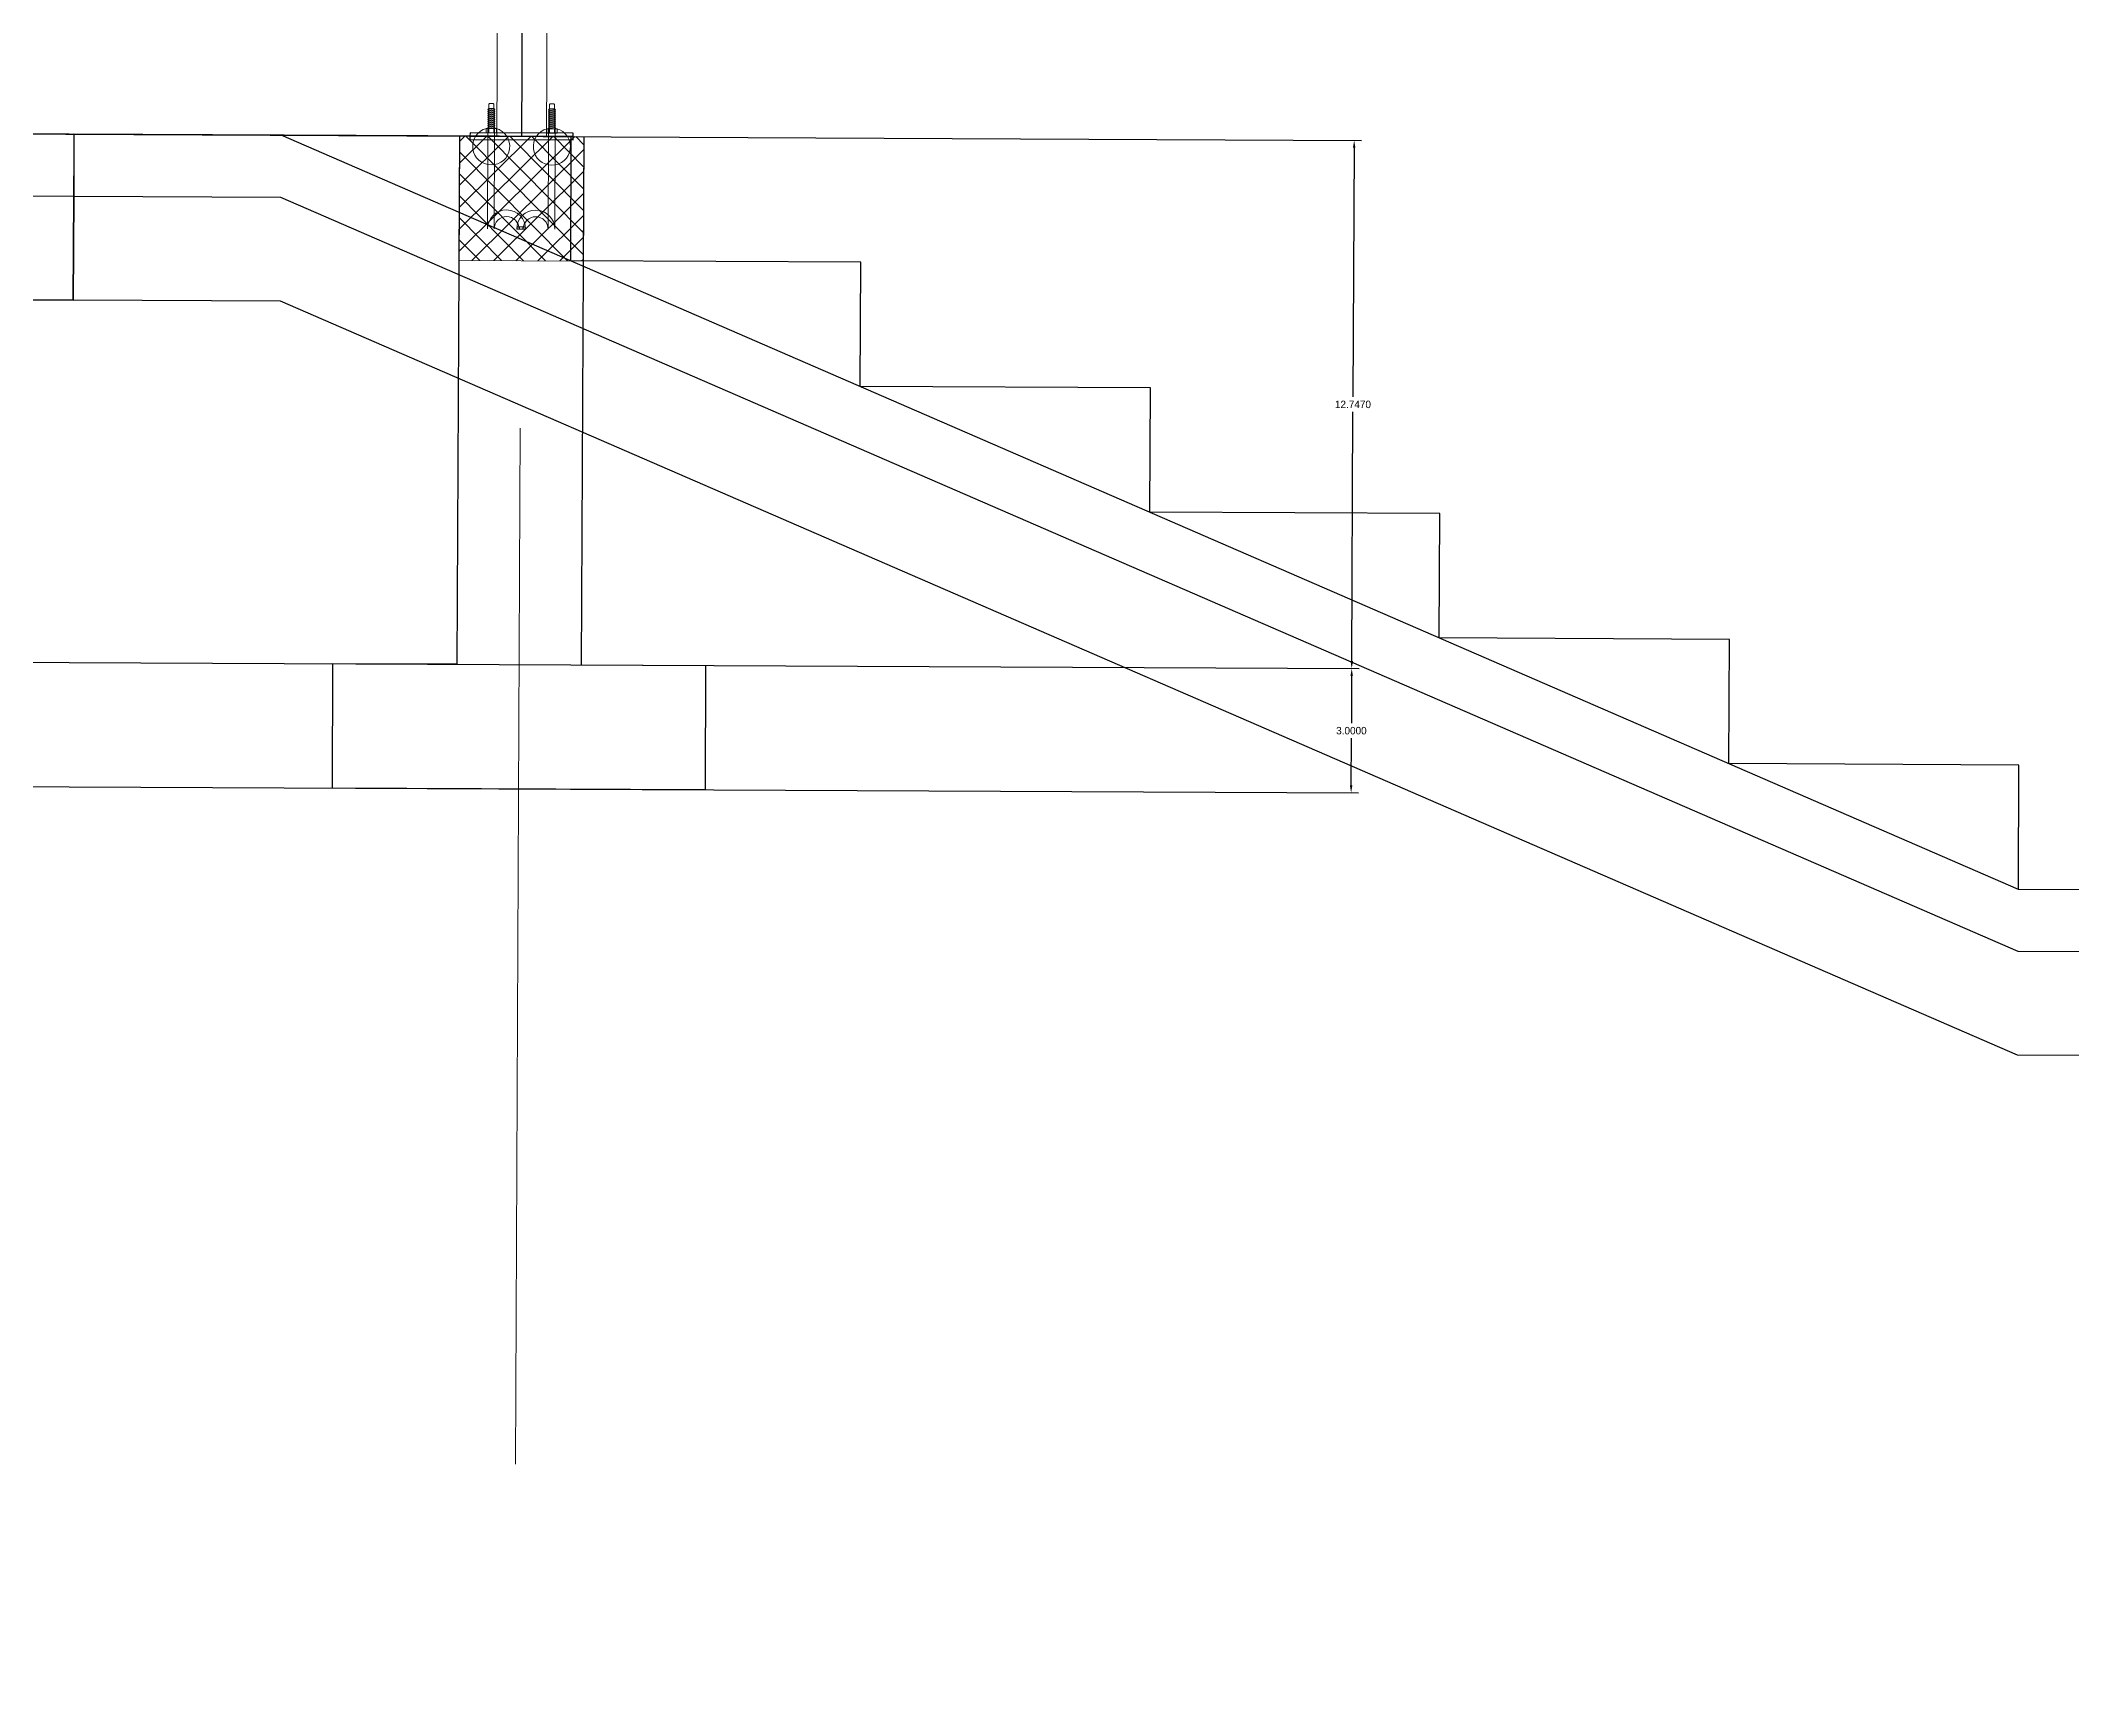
# Model space of a CAD drawing. Extents: x 60675 to 406257, y -6788 to 756297.
# Drawn here: x 393886.92 to 393935.92, y 755205.5 to 755245.39 of the extents above; entities that cross this region are included whole.
import ezdxf

# ---------------------------------------------------------------- set-up
doc = ezdxf.new("R2010")
doc.units = 0
doc.linetypes.add('CENTERX2', pattern=[101.6, 63.5, -12.7, 12.7, -12.7])
doc.linetypes.add('CONTINU', pattern=[0])
doc.layers.get('0').update_dxf_attribs({"linetype": 'CONTINUOUS'})
doc.layers.get('Defpoints').update_dxf_attribs({"linetype": 'CONTINUOUS'})
for name, color, linetype, lineweight in [('Axis', 144, 'CENTERX2', 9), ('column', 61, 'CONTINUOUS', 20), ('PUR', 52, 'CONTINUOUS', 25), ('sec', 4, 'CONTINUOUS', 15)]:
    doc.layers.add(name, color=color, linetype=linetype, lineweight=lineweight)
doc.layers.add('MEXT', color=4, linetype='CONTINU')
doc.layers.add('RHS', color=7, linetype='CONTINUOUS', lineweight=25, true_color=0x3dad99)
doc.dimstyles.get("Standard").update_dxf_attribs({"dimtxt": 0.18, "dimasz": 0.18, "dimexe": 0.18, "dimexo": 0.0625, "dimgap": 0.09, "dimtad": 0, "dimtih": 1, "dimtoh": 1, "dimdec": 4, "dimzin": 0, "dimdsep": 46, "dimtxsty": 'Standard', "dimcen": 0.09, "dimadec": 0, "dimazin": 0, "dimtfac": 1, "dimtdec": 4, "dimtofl": 0, "dimtmove": 0, "dimatfit": 3, "dimfxl": 1, "dimtolj": 1, "dimtzin": 0, "dimarcsym": 0})

# ---------------------------------------------------------------- blocks, each defined once
blk = doc.blocks.new('A$C01EB0BB3')
for p, q in [((48.2, 18.4), (52.4, 20.2)), ((52.4, 20.2), (52.9, 20.2)), ((52.9, 20.2), (52.9, 20.05)), ((52.9, 20.05), (52.9, 19.8)), ((47.7, 18.4), (48.2, 18.4))]:
    blk.add_line(p, q)
for points in [[(0, 0.4), (1.2, 0.4), (5.4, 2.2), (5.9, 2.2), (10.1, 4), (10.6, 4), (14.8, 5.8), (15.3, 5.8), (19.5, 7.6), (20, 7.6), (24.2, 9.4), (24.7, 9.4), (28.9, 11.2), (29.4, 11.2), (33.6, 13), (34.1, 13), (38.3, 14.8), (38.8, 14.8), (43, 16.6), (43.5, 16.6), (47.7, 18.4), (48.2, 18.4), (52.4, 20.2), (52.9, 20.2)], [(51.7, 19.9), (51.7, 20.2), (52.4, 20.2)], [(0, 0.25), (1.2, 0.25), (5.4, 2.05), (5.9, 2.05), (10.1, 3.85), (10.6, 3.85), (14.8, 5.65), (15.3, 5.65), (19.5, 7.45), (20, 7.45), (24.2, 9.25), (24.7, 9.25), (28.9, 11.05), (29.4, 11.05), (33.6, 12.85), (34.1, 12.85), (38.3, 14.65), (38.8, 14.65), (43, 16.45), (43.5, 16.45), (47.7, 18.25), (48.2, 18.25), (52.4, 20.05), (52.9, 20.05)], [(48.2, 18.4), (48.2, 18.7), (48.9, 18.7), (48.9, 19), (49.6, 19), (49.6, 19.3), (50.3, 19.3), (50.3, 19.6), (51, 19.6), (51, 19.9), (51.7, 19.9)], [(0, 0), (1.2, 0), (5.4, 1.8), (5.9, 1.8), (10.1, 3.6), (10.6, 3.6), (14.8, 5.4), (15.3, 5.4), (19.5, 7.2), (20, 7.2), (24.2, 9), (24.7, 9), (28.9, 10.8), (29.4, 10.8), (33.6, 12.6), (34.1, 12.6), (38.3, 14.4), (38.8, 14.4), (43, 16.2), (43.5, 16.2), (47.7, 18), (48.2, 18), (52.4, 19.8), (52.9, 19.8)]]:
    blk.add_lwpolyline(points)
blk = doc.blocks.new('A$C39AA0E0B')
at = {"layer": 'sec', "linetype": 'Continuous'}
for p, q in [((-6.1, 58.9), (-8.3, 56.5)), ((-8.3, 56.5), (-6.1, 54.1)), ((6.2, 54.1), (-8.3, 56.5)), ((-6.1, 54.1), (-8.3, 51.7)), ((-8.3, 51.7), (-6.1, 49.3)), ((6.2, 49.3), (-8.3, 51.7)), ((-6.1, 49.3), (-8.3, 46.9)), ((-4.5, 70.7), (-6.1, 69.1)), ((-6.1, 58.9), (-6.1, 69.1)), ((6.2, 58.9), (-6.1, 58.9)), ((8.5, 56.5), (-6.1, 58.9)), ((6.2, 58.9), (-6.1, 58.9)), ((8.5, 51.7), (-6.1, 54.1)), ((8.5, 46.9), (-6.1, 49.3)), ((4.6, 70.7), (-4.5, 70.7)), ((6.2, 69.1), (4.6, 70.7)), ((6.2, 58.9), (6.2, 69.1)), ((6.2, 58.9), (8.5, 56.5)), ((8.5, 56.5), (6.2, 54.1)), ((6.2, 54.1), (8.5, 51.7)), ((8.5, 51.7), (6.2, 49.3)), ((6.2, 49.3), (8.5, 46.9)), ((-12.5, 9.9), (-11.5, 10.9)), ((-12.5, 9.9), (-12.5, 0)), ((-12.5, 0), (12.5, 0)), ((-12.5, 0), (-8.5, 0)), ((-11.5, 10.9), (-8.5, 10.9)), ((-11.5, 10.9), (11.5, 10.9)), ((-8.3, 46.9), (-6.1, 44.5)), ((6.2, 44.5), (-8.3, 46.9)), ((-6.1, 44.5), (-8.3, 42.1)), ((-8.3, 42.1), (-6.1, 39.7)), ((6.2, 39.7), (-8.3, 42.1)), ((-6.1, 39.7), (-8.3, 37.3)), ((-8.3, 37.3), (-6.1, 34.9)), ((6.2, 34.9), (-8.3, 37.3)), ((-6.1, 34.9), (-8.3, 32.5)), ((-8.3, 32.5), (-6.1, 30.1)), ((6.2, 30.1), (-8.3, 32.5)), ((-6.1, 30.1), (-8.3, 27.7)), ((-8.3, 27.7), (-6.1, 25.3)), ((6.2, 25.3), (-8.3, 27.7)), ((-6.1, 25.3), (-8.3, 22.9)), ((-8.3, 22.9), (-6.1, 20.5)), ((6.2, 20.5), (-8.3, 22.9)), ((-6.1, 20.5), (-8.3, 18.1)), ((-8.3, 18.1), (-6.1, 15.7)), ((6.2, 15.7), (-8.3, 18.1)), ((-6.1, 15.7), (-8.3, 13.3)), ((-8.3, 13.3), (-6.1, 10.9)), ((6.2, 10.9), (-8.3, 13.3)), ((-8, 10.9), (-8, 0)), ((-5.9, 9.9), (-6.9, 10.9)), ((-5.9, 1), (-6.9, 0)), ((-6.5, 10.9), (-1, 10.9)), ((-6.5, 0), (-1, 0)), ((8.5, 42.1), (-6.1, 44.5)), ((8.5, 37.3), (-6.1, 39.7)), ((8.5, 32.5), (-6.1, 34.9)), ((8.5, 27.7), (-6.1, 30.1)), ((8.5, 22.9), (-6.1, 25.3)), ((8.5, 18.1), (-6.1, 20.5)), ((8.5, 13.3), (-6.1, 15.7)), ((5.5, 10.9), (-6.1, 10.9)), ((-5.9, 9.9), (-4.9, 10.9)), ((-5.9, 1), (-5.9, 9.9)), ((-5.9, 1), (-4.9, 0)), ((1, 10.9), (6.5, 10.9)), ((1, 0), (6.5, 0)), ((5.9, 9.9), (4.9, 10.9)), ((5.9, 1), (4.9, 0)), ((5.9, 9.9), (6.9, 10.9)), ((5.9, 1), (5.9, 9.9)), ((5.9, 1), (6.9, 0)), ((8.5, 46.9), (6.2, 44.5)), ((6.2, 44.5), (8.5, 42.1)), ((8.5, 42.1), (6.2, 39.7)), ((6.2, 39.7), (8.5, 37.3)), ((8.5, 37.3), (6.2, 34.9)), ((6.2, 34.9), (8.5, 32.5)), ((8.5, 32.5), (6.2, 30.1)), ((6.2, 30.1), (8.5, 27.7)), ((8.5, 27.7), (6.2, 25.3)), ((6.2, 25.3), (8.5, 22.9)), ((8.5, 22.9), (6.2, 20.5)), ((6.2, 20.5), (8.5, 18.1)), ((8.5, 18.1), (6.2, 15.7)), ((6.2, 15.7), (8.5, 13.3)), ((8.5, 13.3), (6.2, 10.9)), ((8, 10.9), (8, 0)), ((12.5, 9.9), (11.5, 10.9)), ((12.5, 9.9), (12.5, 0))]:
    blk.add_line(p, q, dxfattribs=at)
at = {"layer": 'sec', "linetype": 'Continuous', "ltscale": 0.3}
for p, q in [((-8, -231.7), (-8, 0)), ((8, -231.7), (8, 0)), ((-82.4, -226.6), (-84, -231.7)), ((-68, -231.7), (-84, -231.7)), ((-84, -231.7), (-68, -231.7)), ((-69.6, -226.6), (-82.4, -226.6)), ((-69.6, -226.6), (-68, -231.7))]:
    blk.add_line(p, q, dxfattribs=at)
at = {"layer": 'sec', "linetype": 'Continuous'}
blk.add_arc((0, -32.4), 44.8, 75.1372, 104.8628, dxfattribs=at)
at = {"layer": 'sec', "linetype": 'Continuous', "ltscale": 0.3}
for radius in [46, 30]:
    blk.add_arc((-38, -231.7), radius, 180, 0, dxfattribs=at)
blk = doc.blocks.new('*D114')
at = {"color": 0, "lineweight": -2}
for p, q in [((393875.734, 755230.436), (393918.735, 755230.234)), ((393918.554, 755230.055), (393918.549, 755228.915)), ((393918.542, 755227.415), (393918.547, 755228.555)), ((393875.72, 755227.436), (393918.721, 755227.234))]:
    blk.add_line(p, q, dxfattribs=at)
at = {"color": 0, "lineweight": 25}
for points in [[(393918.524, 755230.055), (393918.584, 755230.055), (393918.555, 755230.235)], [(393918.512, 755227.415), (393918.572, 755227.415), (393918.541, 755227.235)]]:
    blk.add_solid(points, dxfattribs=at)
at = {"layer": 'Defpoints', "color": 0, "lineweight": 25}
for p in [(393875.671, 755230.437), (393875.657, 755227.437), (393918.541, 755227.235)]:
    blk.add_point(p, dxfattribs=at)
at = {"color": 0, "insert": (393918.548, 755228.735), "char_height": 0.18, "attachment_point": 5}
blk.add_mtext('\\A1;3.0000', dxfattribs=at)
blk = doc.blocks.new('*D115')
at = {"color": 0, "lineweight": -2}
for p, q in [((393872.794, 755243.197), (393918.795, 755242.981)), ((393918.614, 755242.802), (393918.586, 755236.788)), ((393918.556, 755230.415), (393918.584, 755236.428)), ((393872.734, 755230.45), (393918.735, 755230.234))]:
    blk.add_line(p, q, dxfattribs=at)
at = {"color": 0, "lineweight": 25}
for points in [[(393918.584, 755242.802), (393918.644, 755242.802), (393918.615, 755242.982)], [(393918.526, 755230.415), (393918.586, 755230.415), (393918.555, 755230.235)]]:
    blk.add_solid(points, dxfattribs=at)
at = {"layer": 'Defpoints', "color": 0, "lineweight": 25}
for p in [(393872.731, 755243.197), (393918.615, 755242.982), (393872.671, 755230.451)]:
    blk.add_point(p, dxfattribs=at)
at = {"color": 0, "insert": (393918.585, 755236.608), "char_height": 0.18, "attachment_point": 5}
blk.add_mtext('\\A1;12.7470', dxfattribs=at)

msp = doc.modelspace()

# ---------------------------------------------------------------- hatches: boundary and pattern name
at = {"layer": 'column', "linetype": 'Continuous', "lineweight": 15}
h = msp.add_hatch(dxfattribs=at)
h.set_pattern_fill('NET', color=256, scale=3, angle=-45.269211, style=0)
h.set_pattern_definition([(314.73079, (393858.64053, 756524.56736), (0.26640802, 0.26391621), []), (44.73079, (393858.64053, 756524.56736), (-0.26391621, 0.26640802), [])])
h.paths.add_polyline_path([(393900.01148, 755240.06926), (393900.01853, 755241.56925), (393898.51829, 755241.5223), (393898.51149, 755240.07631)])
h.paths.add_polyline_path([(393900.01853, 755241.56925), (393900.02557, 755243.06923), (393898.52559, 755243.07628), (393898.51829, 755241.5223)])
h.paths.add_polyline_path([(393898.51829, 755241.5223), (393898.52559, 755243.07628), (393897.02561, 755243.08333), (393897.01856, 755241.58334)])
h.paths.add_polyline_path([(393898.51149, 755240.07631), (393898.51829, 755241.5223), (393897.01856, 755241.58334), (393897.01151, 755240.08336)])

# ---------------------------------------------------------------- linework, layer by layer
for p, q in [((393898.66641, 755273.04658), (393898.52559, 755243.07628)), ((393897.02561, 755243.08333), (393896.96571, 755230.33645)), ((393900.02557, 755243.06923), (393899.96568, 755230.32236)), ((393893.96575, 755230.35055), (393893.95165, 755227.35058)), ((393896.96571, 755230.33645), (393893.96575, 755230.35055)), ((393899.96568, 755230.32236), (393902.96565, 755230.30826)), ((393902.96565, 755230.30826), (393902.95155, 755227.3083)), ((393902.95155, 755227.3083), (393893.95165, 755227.35058))]:
    msp.add_line(p, q)
for points in [[(393869.72591, 755243.2116), (393887.72571, 755243.12702), (393887.70692, 755239.12707), (393869.70711, 755239.21164)], [(393887.71866, 755241.62704), (393869.71886, 755241.71161), (393869.70711, 755239.21164), (393887.70692, 755239.12707)]]:
    msp.add_lwpolyline(points, close=True)
at = {"layer": 'Axis'}
for p, q in [((393899.44725, 755439.22949), (393898.37505, 755211.03724)), ((393898.06655, 755273.07877), (393897.9256, 755243.0791)), ((393899.26654, 755273.07313), (393899.12558, 755243.07346))]:
    msp.add_line(p, q, dxfattribs=at)
at = {"layer": 'MEXT', "lineweight": 9}
msp.add_lwpolyline([(393900.02557, 755243.06923), (393900.01148, 755240.06926), (393897.01151, 755240.08336), (393897.02561, 755243.08333)], close=True, dxfattribs=at)
at = {"layer": 'PUR'}
for points in [[(393897.28023, 755243.00213), (393899.7702, 755242.99043), (393899.77058, 755243.07043), (393897.2806, 755243.08213)], [(393897.2806, 755243.08213), (393899.77058, 755243.07043), (393899.77095, 755243.15043), (393897.28098, 755243.16213)]]:
    msp.add_lwpolyline(points, close=True, dxfattribs=at)
at = {"layer": 'RHS'}
msp.add_line((393899.72558, 755243.07064), (393869.72591, 755243.2116), dxfattribs=at)

# ---------------------------------------------------------------- block references
at = {"xscale": -10.00000000001007, "yscale": 10.00000000007844, "zscale": 10, "rotation": 359.7307889588844}
msp.add_blockref('A$C01EB0BB3', (394415.77056, 755038.64381), dxfattribs=at)
at = {"layer": 'sec', "linetype": 'Continuous', "yscale": 0.0100000008162624, "zscale": 0.01, "rotation": 359.7307895860422}
for p, xscale in [((393897.79409, 755243.15972), -0.009999999930111463), ((393899.25785, 755243.15284), 0.009999999930111463)]:
    msp.add_blockref('A$C39AA0E0B', p, dxfattribs=dict(at, xscale=xscale))

# ---------------------------------------------------------------- dimensions: what is measured, and where the dimension line sits
for base, p1, p2, picture, middle in [((393918.61469, 755242.98189), (393872.67134, 755230.45061), (393872.73123, 755243.19748), '*D115', (393918.58474, 755236.60845)), ((393918.5407, 755227.23505), (393875.6713, 755230.43651), (393875.65721, 755227.43654), '*D114', (393918.54775, 755228.73503))]:
    dim = msp.add_linear_dim(base=base, p1=p1, p2=p2, angle=89.730789, dimstyle='Standard')
    dim.commit()
    dim.dimension.update_dxf_attribs({"geometry": picture, "text_midpoint": middle})

doc.saveas('drawing.dxf')
